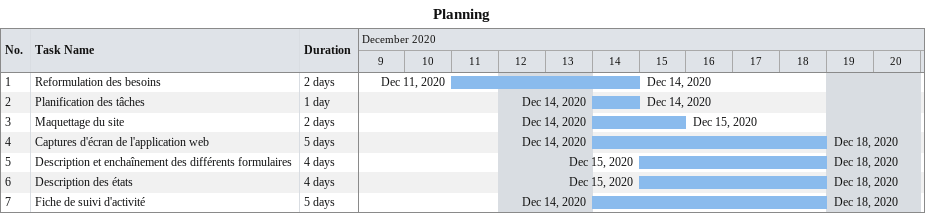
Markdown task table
Planning

| ID | Task | Duration | Start | Finish |
|---|---|---|---|---|
| 1 | Reformulation des besoins | 2d | 2020-12-11 | 2020-12-14 |
| 2 | Planification des tâches | 1d | 2020-12-14 | 2020-12-14 |
| 3 | Maquettage du site | 2d | 2020-12-14 | 2020-12-15 |
| 4 | Captures d'écran de l'application web | 5d | 2020-12-14 | 2020-12-18 |
| 5 | Description et enchaînement des différents formulaires | 4d | 2020-12-15 | 2020-12-18 |
| 6 | Description des états | 4d | 2020-12-15 | 2020-12-18 |
| 7 | Fiche de suivi d'activité | 5d | 2020-12-14 | 2020-12-18 |
